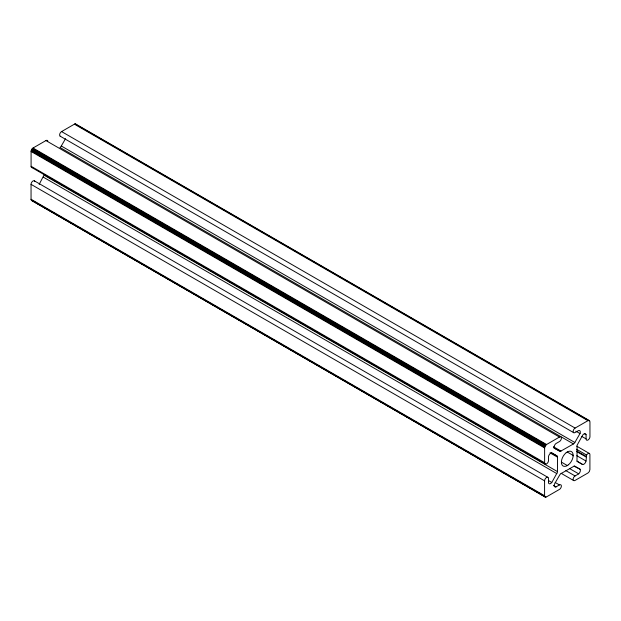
<?xml version="1.0" encoding="UTF-8"?>
<svg xmlns="http://www.w3.org/2000/svg" width="621" height="621" viewBox="0 0 621 621"><rect width="100%" height="100%" fill="white"/><g stroke="black" fill="none" stroke-linecap="round" stroke-linejoin="round"><path stroke-width="0.93" d="M555.236 482.509L559.428 484.931A2.748 1.584 -60 0 1 561.368 486.057A2.748 1.584 -60 0 1 559.428 489.418L546.589 496.831L545.153 497.01L544.586 495.752L544.586 480.848A2.748 1.584 -60 0 1 546.527 477.487A2.748 1.584 -60 0 1 548.467 478.605L548.467 482.812A3.152 1.816 -60 0 0 551.782 482.486L557.441 472.239L557.542 457.203A2.748 1.584 -60 0 0 556.967 455.946L551.828 452.957A3.152 1.816 -60 0 0 548.514 456.458L548.506 460.526A2.748 1.584 -60 0 1 546.565 463.887L545.595 464.143L32.059 167.662A2.748 1.584 -60 0 1 31.089 166.281L31.089 151.454L31.648 149.475L33.022 148.023L45.931 140.571A2.748 1.584 -60 0 1 47.809 141.146M576.831 461.139L582.708 464.531A3.152 1.816 -60 0 0 586.022 461.03L586.597 455.053A2.748 1.584 -60 0 1 588.716 453.346A2.748 1.584 -60 0 1 589.911 454.719L589.911 469.546L589.352 471.525L587.978 472.977L575.069 480.429A2.748 1.584 -60 0 1 573.129 479.311A2.748 1.584 -60 0 1 575.069 475.95L578.71 473.846A3.152 1.816 -60 0 0 580.084 469.228L574.208 465.835M545.595 464.143A2.748 1.584 -60 0 1 544.625 462.761L544.625 447.935L545.184 445.956L546.558 444.512L559.467 437.052A2.748 1.584 -60 0 1 561.407 438.178A2.748 1.584 -60 0 1 559.467 441.539L555.826 443.642A3.152 1.816 -60 0 0 554.452 448.261L560.491 451.304L573.462 443.93A2.748 1.584 -60 0 0 574.836 442.486L579.998 433.567A3.152 1.816 -60 0 0 578.625 430.532L575.108 432.55A2.748 1.584 -60 0 1 573.167 431.432A2.748 1.584 -60 0 1 575.108 428.071L587.947 420.658L589.383 420.479L589.95 421.729L589.95 436.641A2.748 1.584 -60 0 1 588.009 440.002A2.748 1.584 -60 0 1 586.069 438.884L581.869 436.462M39.17 184.39L43.967 175.138L557.503 471.626M573.462 443.93L59.927 147.449A2.748 1.584 -60 0 0 61.3 145.997L65.523 138.7M566.849 465.734L568.347 464.811M566.189 452.678L567.687 451.754A8.337 4.813 -60 0 1 573.059 454.153L573.113 455.853M60.602 136.325A2.748 1.584 -60 0 1 59.694 134.33A2.748 1.584 -60 0 1 61.572 131.582L74.411 124.169L75.444 123.866L76.352 124.705M553.396 485.498L555.911 486.957L559.428 484.931M32.059 167.662L32.525 167.616M32.486 200.606L31.617 200.521L31.05 199.271L31.05 184.359A2.748 1.584 -60 0 1 32.734 181.161A2.748 1.584 -60 0 1 34.869 181.58M580.084 469.228L574.045 466.185L561.073 473.551A2.748 1.584 -60 0 0 559.7 475.003L554.537 483.922A3.152 1.816 -60 0 0 555.911 486.957M75.444 123.866L589.686 420.759M74.978 123.913L589.042 420.704M74.411 124.169L587.947 420.658M61.572 131.582L575.108 428.071M584.392 433.706L586.069 434.677L586.069 438.884M575.799 431.145L579.998 433.567M60.198 136.201L573.734 432.69M61.3 145.997L574.836 442.486M576.754 446.196L589.345 453.462M45.931 140.571L559.467 437.052M576.529 449.239L586.597 455.053M576.862 451.017L586.092 456.342M576.8 451.638L586.03 456.963M576.793 455.698L586.022 461.03M567.214 451.995L573.09 455.387M553.443 446.732L560.996 451.087M553.691 447.788L559.622 451.226M33.022 148.023L546.558 444.512M32.517 148.388L546.053 444.877M32.051 148.885L545.587 445.373M31.648 149.475L545.184 445.956M31.337 150.111L544.873 446.6M31.143 150.763L544.679 447.252M31.089 151.454L544.625 447.935M551.099 452.554L556.967 455.946M549.989 452.841L557.542 457.203M561.392 462.109L567.268 465.502M569.48 468.513L578.71 473.846M565.84 470.617L575.069 475.95M31.089 166.281L544.625 462.761M561.112 473.303L573.695 480.569M43.33 177.156L556.866 473.637M34.365 180.858L547.901 477.347M548.428 480.545L551.782 482.486M31.05 184.359L544.586 480.848M31.05 199.271L544.586 495.752M31.12 199.807L546.022 497.087M31.314 200.241L545.556 497.134M31.617 200.521L545.153 497.01M582.708 464.531L577.561 461.543A2.748 1.584 -60 0 1 576.994 460.285L577.095 445.241L582.754 435.003A3.152 1.816 -60 0 1 586.069 434.677M561.477 463.328L561.423 461.628A8.337 4.813 -60 0 1 566.15 452.74M573.152 455.876A8.337 4.813 -60 0 1 568.386 464.834M566.849 465.82A8.337 4.813 -60 0 1 561.477 463.421"/></g></svg>
